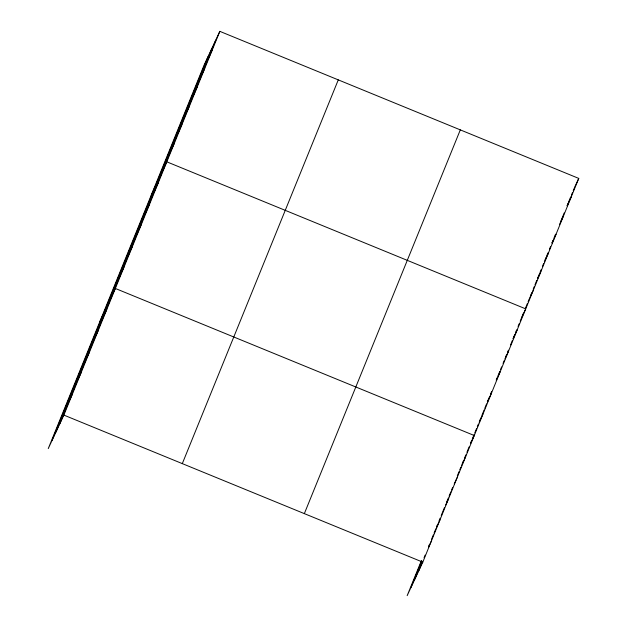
<?xml version="1.0" encoding="UTF-8"?>
<svg xmlns="http://www.w3.org/2000/svg" width="627" height="627" viewBox="0 0 627 627"><rect width="100%" height="100%" fill="white"/><g stroke="black" fill="none" stroke-linecap="round" stroke-linejoin="round"><path stroke-width="0.94" d="M52.049 440.436L208.015 56.696M55.968 432.034L211.934 48.287M59.769 423.876L215.735 40.136M219.834 31.35L204.206 64.847L48.248 448.595L63.868 415.098L219.834 31.35L578.752 178.405L422.794 562.153L407.166 595.65L421.469 560.475M182.308 463.619L338.274 79.88M304.346 513.623L460.312 129.875M410.975 587.491L421.697 561.11M414.894 579.089L422.042 561.502M418.695 570.938L422.629 561.259M424.056 557.74L425.13 555.107M428.703 546.313L429.417 544.549M431.564 539.275L433.351 534.878M434.064 533.122L435.851 528.726M436.564 526.962L437.638 524.329M439.065 520.81L440.138 518.168M441.212 515.535L444.425 507.619M446.573 502.337L448.36 497.94M449.073 496.184L450.86 491.787M451.573 490.032L452.647 487.391M457.295 475.956L459.082 471.559M459.795 469.803L460.869 467.162M462.303 463.643L463.369 461.01M464.803 457.491L465.877 454.849M466.943 452.216L469.09 446.933M471.59 440.781L470.516 443.422L474.255 435.514L115.337 288.459L99.717 321.957M472.303 439.025L474.098 434.629M474.811 432.865L476.598 428.468M477.312 426.713L478.385 424.071M479.812 420.552L480.885 417.919M481.959 415.278L484.099 410.003M484.82 408.24L486.607 403.843M489.107 397.69L487.32 402.087L491.411 393.301M490.533 394.171L491.607 391.53M496.255 380.103L497.329 377.462M498.042 375.706L499.829 371.309M500.542 369.546L501.616 366.913M503.042 363.394L504.116 360.752M505.55 357.233L506.616 354.6M507.69 351.959L508.403 350.203M510.55 344.928L512.337 340.532M514.838 334.371L513.051 338.768L517.15 329.982M515.559 332.616L516.624 329.974M518.059 326.455L519.132 323.822M520.198 321.181L521.633 317.662M521.993 316.776L523.435 313.226M525.598 307.896L527.401 303.46M528.122 301.689L529.204 299.024M530.646 295.474L531.735 292.809M533.177 289.259L534.259 286.602M534.98 284.823L536.783 280.387M537.504 278.607L539.306 274.171M540.027 272.4L541.109 269.735M542.551 266.185L543.633 263.52M545.082 259.97L546.164 257.305M546.885 255.534L547.967 252.869M549.409 249.319L550.49 246.654M553.014 240.447L551.932 243.104L556.031 234.326M554.096 237.782L555.538 234.232M560.953 220.916L564.198 212.929M568.164 203.164L567.082 205.828L571.181 197.043M568.885 201.392L570.688 196.956M571.409 195.177L572.498 192.513M573.219 190.741L574.301 188.076M208.156 58.773L212.255 49.988M200.585 77.411L204.676 68.625M193.006 96.049L197.105 87.271M185.435 114.686L189.526 105.908M177.856 133.332L181.955 124.546M170.285 151.969L174.377 143.183M151.185 195.326L166.806 161.821L525.724 308.876L522.04 316.784M154.132 191.713L158.223 182.927M145.55 212.819L149.649 204.034M136.976 233.926L141.067 225.14M128.394 255.032L132.493 246.246M119.82 276.139L123.911 267.353M102.663 318.351L106.755 309.566M94.081 339.458L98.18 330.672M85.507 360.564L89.598 351.778M76.925 381.671L81.024 372.885M68.351 402.769L72.442 393.991M574.661 187.191L578.752 178.405M559.511 224.466L563.602 215.68M544.354 261.749L548.453 252.963M537.598 278.631L540.882 271.601M529.619 298.146L533.303 290.238M504.884 358.997L508.568 351.089M496.31 380.103L499.993 372.195M479.153 422.316L482.837 414.408M461.582 465.406L465.681 456.621M454.238 483.879L457.107 477.727M445.656 504.978L448.524 498.833M436.666 526.962L439.95 519.94M428.5 547.191L431.368 541.046M63.868 415.098L422.794 562.153"/></g></svg>
